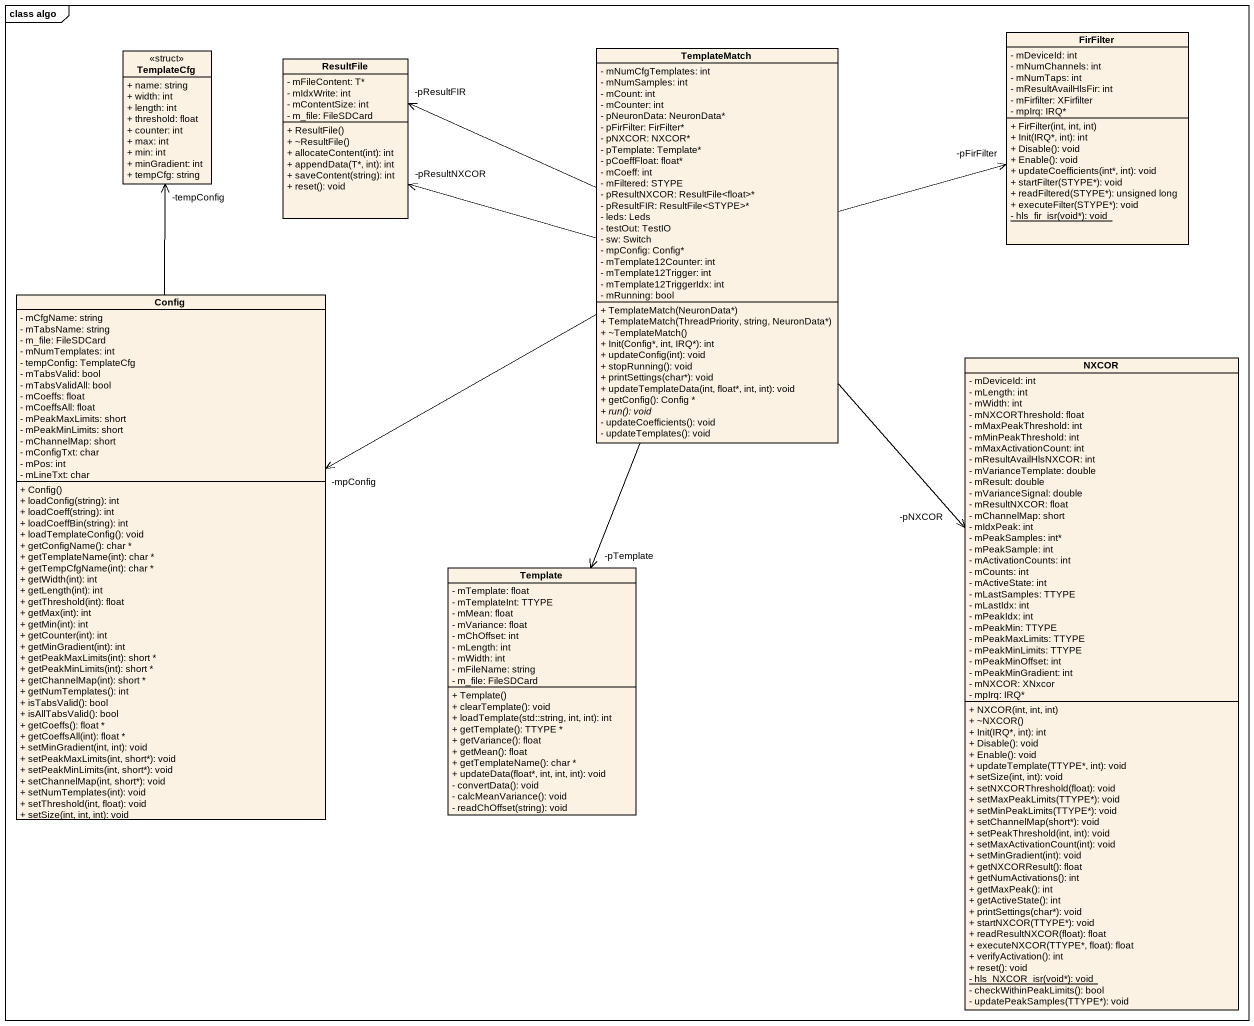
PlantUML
@startuml
mainframe class algo
hide circle
hide empty members
skinparam classAttributeIconSize 0
class FirFilter {
  - mDeviceId: int
  - mNumChannels: int
  - mNumTaps: int
  - mResultAvailHlsFir: int
  - mFirfilter: XFirfilter
  - mpIrq: IRQ*
  + FirFilter(int, int, int)
  + Init(IRQ*, int): int
  + Disable(): void
  + Enable(): void
  + updateCoefficients(int*, int): void
  + startFilter(STYPE*): void
  + readFiltered(STYPE*): unsigned long
  + executeFilter(STYPE*): void
  {static} - hls_fir_isr(void*): void
}
class TemplateCfg <<struct>> {
  + name: string
  + width: int
  + length: int
  + threshold: float
  + counter: int
  + max: int
  + min: int
  + minGradient: int
  + tempCfg: string
}
class ResultFile {
  - mFileContent: T*
  - mIdxWrite: int
  - mContentSize: int
  - m_file: FileSDCard
  + ResultFile()
  + ~ResultFile()
  + allocateContent(int): int
  + appendData(T*, int): int
  + saveContent(string): int
  + reset(): void
}
class TemplateMatch {
  - mNumCfgTemplates: int
  - mNumSamples: int
  - mCount: int
  - mCounter: int
  - pNeuronData: NeuronData*
  - pFirFilter: FirFilter*
  - pNXCOR: NXCOR*
  - pTemplate: Template*
  - pCoeffFloat: float*
  - mCoeff: int
  - mFiltered: STYPE
  - pResultNXCOR: ResultFile<float>*
  - pResultFIR: ResultFile<STYPE>*
  - leds: Leds
  - testOut: TestIO
  - sw: Switch
  - mpConfig: Config*
  - mTemplate12Counter: int
  - mTemplate12Trigger: int
  - mTemplate12TriggerIdx: int
  - mRunning: bool
  + TemplateMatch(NeuronData*)
  + TemplateMatch(ThreadPriority, string, NeuronData*)
  + ~TemplateMatch()
  + Init(Config*, int, IRQ*): int
  + updateConfig(int): void
  + stopRunning(): void
  + printSettings(char*): void
  + updateTemplateData(int, float*, int, int): void
  + getConfig(): Config *
  {abstract} + run(): void
  - updateCoefficients(): void
  - updateTemplates(): void
}
class Config {
  - mCfgName: string
  - mTabsName: string
  - m_file: FileSDCard
  - mNumTemplates: int
  - tempConfig: TemplateCfg
  - mTabsValid: bool
  - mTabsValidAll: bool
  - mCoeffs: float
  - mCoeffsAll: float
  - mPeakMaxLimits: short
  - mPeakMinLimits: short
  - mChannelMap: short
  - mConfigTxt: char
  - mPos: int
  - mLineTxt: char
  + Config()
  + loadConfig(string): int
  + loadCoeff(string): int
  + loadCoeffBin(string): int
  + loadTemplateConfig(): void
  + getConfigName(): char *
  + getTemplateName(int): char *
  + getTempCfgName(int): char *
  + getWidth(int): int
  + getLength(int): int
  + getThreshold(int): float
  + getMax(int): int
  + getMin(int): int
  + getCounter(int): int
  + getMinGradient(int): int
  + getPeakMaxLimits(int): short *
  + getPeakMinLimits(int): short *
  + getChannelMap(int): short *
  + getNumTemplates(): int
  + isTabsValid(): bool
  + isAllTabsValid(): bool
  + getCoeffs(): float *
  + getCoeffsAll(int): float *
  + setMinGradient(int, int): void
  + setPeakMaxLimits(int, short*): void
  + setPeakMinLimits(int, short*): void
  + setChannelMap(int, short*): void
  + setNumTemplates(int): void
  + setThreshold(int, float): void
  + setSize(int, int, int): void
}
class NXCOR {
  - mDeviceId: int
  - mLength: int
  - mWidth: int
  - mNXCORThreshold: float
  - mMaxPeakThreshold: int
  - mMinPeakThreshold: int
  - mMaxActivationCount: int
  - mResultAvailHlsNXCOR: int
  - mVarianceTemplate: double
  - mResult: double
  - mVarianceSignal: double
  - mResultNXCOR: float
  - mChannelMap: short
  - mIdxPeak: int
  - mPeakSamples: int*
  - mPeakSample: int
  - mActivationCounts: int
  - mCounts: int
  - mActiveState: int
  - mLastSamples: TTYPE
  - mLastIdx: int
  - mPeakIdx: int
  - mPeakMin: TTYPE
  - mPeakMaxLimits: TTYPE
  - mPeakMinLimits: TTYPE
  - mPeakMinOffset: int
  - mPeakMinGradient: int
  - mNXCOR: XNxcor
  - mpIrq: IRQ*
  + NXCOR(int, int, int)
  + ~NXCOR()
  + Init(IRQ*, int): int
  + Disable(): void
  + Enable(): void
  + updateTemplate(TTYPE*, int): void
  + setSize(int, int): void
  + setNXCORThreshold(float): void
  + setMaxPeakLimits(TTYPE*): void
  + setMinPeakLimits(TTYPE*): void
  + setChannelMap(short*): void
  + setPeakThreshold(int, int): void
  + setMaxActivationCount(int): void
  + setMinGradient(int): void
  + getNXCORResult(): float
  + getNumActivations(): int
  + getMaxPeak(): int
  + getActiveState(): int
  + printSettings(char*): void
  + startNXCOR(TTYPE*): void
  + readResultNXCOR(float): float
  + executeNXCOR(TTYPE*, float): float
  + verifyActivation(): int
  + reset(): void
  {static} - hls_NXCOR_isr(void*): void
  - checkWithinPeakLimits(): bool
  - updatePeakSamples(TTYPE*): void
}
class Template {
  - mTemplate: float
  - mTemplateInt: TTYPE
  - mMean: float
  - mVariance: float
  - mChOffset: int
  - mLength: int
  - mWidth: int
  - mFileName: string
  - m_file: FileSDCard
  + Template()
  + clearTemplate(): void
  + loadTemplate(std::string, int, int): int
  + getTemplate(): TTYPE *
  + getVariance(): float
  + getMean(): float
  + getTemplateName(): char *
  + updateData(float*, int, int, int): void
  - convertData(): void
  - calcMeanVariance(): void
  - readChOffset(string): void
}
TemplateMatch -right-> "-pFirFilter" FirFilter
TemplateMatch -left-> "-pResultNXCOR" ResultFile
TemplateMatch -left-> "-pResultFIR" ResultFile
TemplateMatch -left-> "-mpConfig" Config
TemplateMatch --> "-pNXCOR" NXCOR
TemplateMatch --> "-pTemplate" Template
Config -up-> "-tempConfig" TemplateCfg
@enduml
